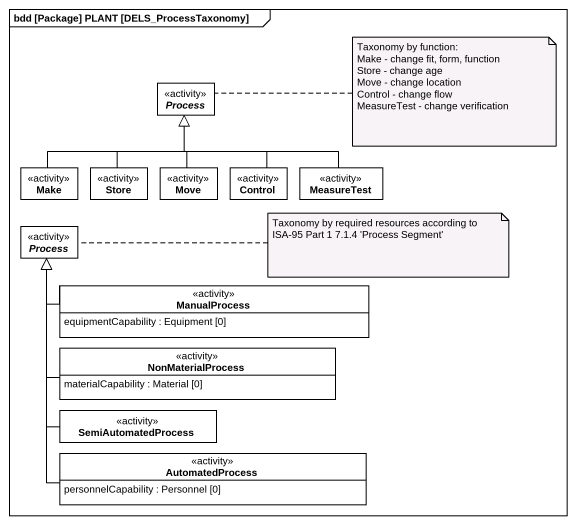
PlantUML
@startuml
mainframe bdd [Package] PLANT [DELS_ProcessTaxonomy]
hide circle
hide empty members
abstract class "Process" as Process_ <<activity>> #FFFFFF
class Make <<activity>> #FFFFFF
class Store <<activity>> #FFFFFF
class Move <<activity>> #FFFFFF
class "Control" as Control_ <<activity>> #FFFFFF
class MeasureTest <<activity>> #FFFFFF
abstract class "Process" as Process__2 <<activity>> #FFFFFF
class ManualProcess <<activity>> #FFFFFF {
  equipmentCapability : Equipment [0]
}
class NonMaterialProcess <<activity>> #FFFFFF {
  materialCapability : Material [0]
}
class SemiAutomatedProcess <<activity>> #FFFFFF
class AutomatedProcess <<activity>> #FFFFFF {
  personnelCapability : Personnel [0]
}
Make -up-|> Process_
Store -up-|> Process_
Move -up-|> Process_
Control_ -up-|> Process_
MeasureTest -left-|> Process_
ManualProcess -left-|> Process__2
NonMaterialProcess -up-|> Process__2
SemiAutomatedProcess -up-|> Process__2
AutomatedProcess -up-|> Process__2
note right of Process_
  Taxonomy by function:
  Make - change fit, form, function
  Store - change age
  Move - change location
  Control - change flow
  MeasureTest - change verification
end note
note right of Process__2 : Taxonomy by required resources according to ISA-95 Part 1 7.1.4 'Process Segment'
@enduml
